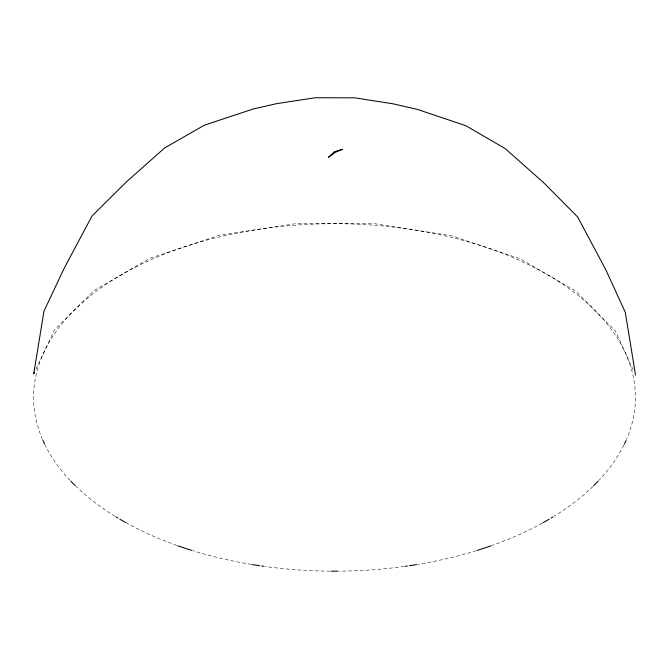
<?xml version="1.0" encoding="UTF-8"?>
<svg xmlns="http://www.w3.org/2000/svg" width="669" height="669" viewBox="0 0 669 669"><rect width="100%" height="100%" fill="white"/><g stroke="black" fill="none" stroke-linecap="round" stroke-linejoin="round"><path stroke-width="0.5" stroke-dasharray="3.35 2.51" d="M35.917 369.305L54.482 329.834L94.329 290.296L150.542 258.058L219.29 235.321L295.89 223.63L375.125 223.781L451.592 235.772L520.072 258.778L575.917 291.232L615.296 330.921L633.819 371.37M42.532 439.5A300.925 173.731 0 0 1 334.5 223.705A300.925 173.731 0 0 1 626.468 439.5M623.918 445.01A300.925 173.731 0 0 1 598.922 480.375M593.06 486.313A300.925 173.731 0 0 1 553.848 516.376M542.199 523.15A300.925 173.731 0 0 1 492.083 545.452M476.42 550.637A300.925 173.731 0 0 1 417.607 564.419M404.302 566.434A300.925 173.731 0 0 1 338.665 571.159M330.335 571.159A300.925 173.731 0 0 1 264.698 566.434M251.393 564.419A300.925 173.731 0 0 1 192.58 550.637M176.917 545.452A300.925 173.731 0 0 1 126.801 523.15M115.152 516.376A300.925 173.731 0 0 1 75.94 486.313M70.078 480.375A300.925 173.731 0 0 1 45.082 445.01"/><path stroke-width="1" d="M34.596 372.115L33.718 373.988L43.962 311.194L64.023 268.545L91.996 216.045L126.508 181.801L164.674 147.941L204.421 125.145L253.033 109.064L276.899 103.595L315.199 97.749L354.813 97.825L393.046 103.82L417.297 109.382L465.724 125.655L505.204 148.602L543.571 182.612L577.682 216.982L605.729 269.599L625.289 312.314L635.55 375.15M626.042 440.47A300.925 173.731 0 0 1 624.344 444.141M598.17 481.162A300.925 173.731 0 0 1 593.746 485.644M552.92 516.945A300.925 173.731 0 0 1 551.055 518.074M549.174 519.186A300.925 173.731 0 0 1 543.061 522.681M491.071 545.804A300.925 173.731 0 0 1 477.382 550.344M416.561 564.586A300.925 173.731 0 0 1 409.369 565.715M407.346 566.007A300.925 173.731 0 0 1 405.322 566.292M337.619 571.167A300.925 173.731 0 0 1 331.381 571.167M263.678 566.292A300.925 173.731 0 0 1 261.654 566.007M259.631 565.715A300.925 173.731 0 0 1 252.439 564.586M191.618 550.344A300.925 173.731 0 0 1 177.929 545.804M125.939 522.681A300.925 173.731 0 0 1 119.826 519.186M117.945 518.074A300.925 173.731 0 0 1 116.08 516.945M75.254 485.644A300.925 173.731 0 0 1 70.83 481.162M44.656 444.141A300.925 173.731 0 0 1 42.958 440.47M334.5 151.738L328.287 157.466L335.437 152.281L342.587 149.262L334.5 151.738"/></g></svg>
